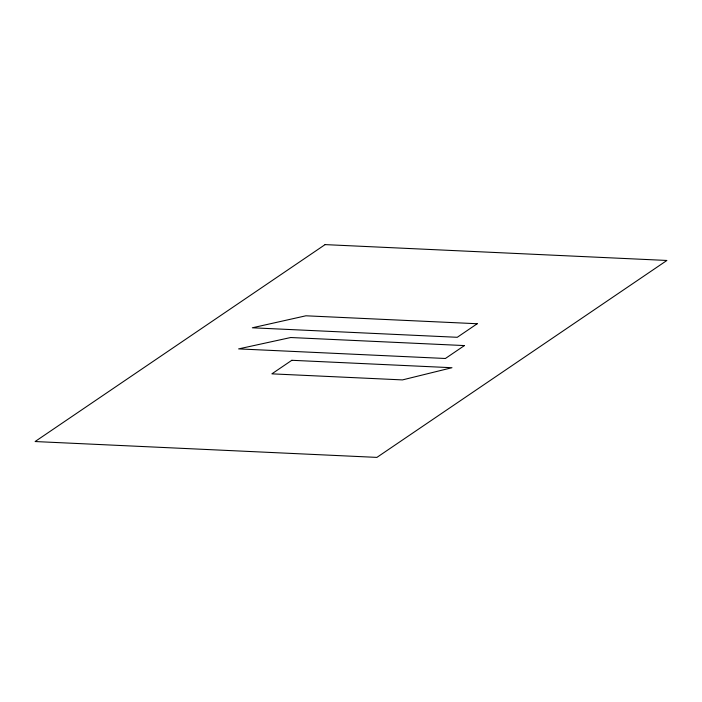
<?xml version="1.0" encoding="UTF-8"?>
<svg xmlns="http://www.w3.org/2000/svg" width="702" height="702" viewBox="0 0 702 702"><rect width="100%" height="100%" fill="white"/><g stroke="black" fill="none" stroke-linecap="round" stroke-linejoin="round"><path stroke-width="1.05" d="M325.096 244.612L35.1 441.54L376.904 457.388L666.9 260.46L325.096 244.612M291.83 360.293L271.867 373.85L402.457 379.905L451.974 367.716L291.83 360.293M477.22 323.736L457.256 337.293L252.334 327.79L305.914 315.795L477.22 323.736M464.408 345.577L445.401 358.485L238.619 348.894L290.716 337.522L464.408 345.577"/></g></svg>
